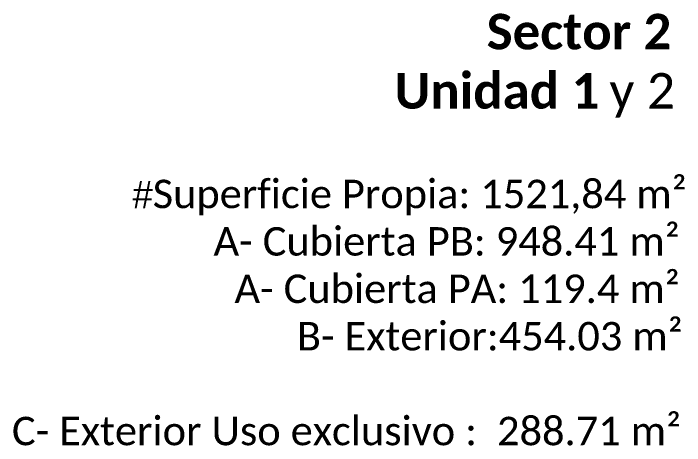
# Model space of a CAD drawing. Header units: millimetres. Extents: x 6085 to 6497, y 3307 to 3415.
# Drawn here: x 6309.12 to 6327.99, y 3375.49 to 3387.64 of the extents above; entities that cross this region are included whole.
import ezdxf

# ---------------------------------------------------------------- set-up
doc = ezdxf.new("R2010")
doc.units = ezdxf.units.MM
doc.styles.get("Standard").update_dxf_attribs({"font": 'lucon.TTF'})

msp = doc.modelspace()

# ---------------------------------------------------------------- texts
at = {"ltscale": 0.1, "insert": (6301.532, 3387.632), "char_height": 0.8, "attachment_point": 1}
msp.add_mtext_dynamic_manual_height_columns('{\\fCalibri|b1|i0|c0|p34;\\H1.25x;\\W9.98715;      \\W1;Sector 2\\P\\W8.74799;      \\W1;Unidad 1\\fCalibri|b0|i0|c0|p34;\\H0.8x; \\H1.25x;y 2\\H0.8x;\\P\\W9.31299;          \\W1;\\P\\fSymbol|b0|i0|c2|p18;\\H0.95833x;\\W9.59482;    \\W1;#\\fCalibri|b0|i0|c0|p34;\\H1.0435x;Superficie Propia: 1521,84 m²\\P\\W9.37252;     \\W1;A- Cubierta PB: 948.41 m² \\P\\W9.79023;     \\W1;A- Cubierta PA: 119.4 m² \\P\\W9.19632;      \\W1;B- Exterior:454.03 m²\\P\\W9.31283;          \\W1;\\P\\W8.92037;   \\W1;C- Exterior Uso exclusivo :  288.71 m² \\P} ', width=26.53485, gutter_width=12.5, heights=[0], dxfattribs=at)

doc.saveas('drawing.dxf')
